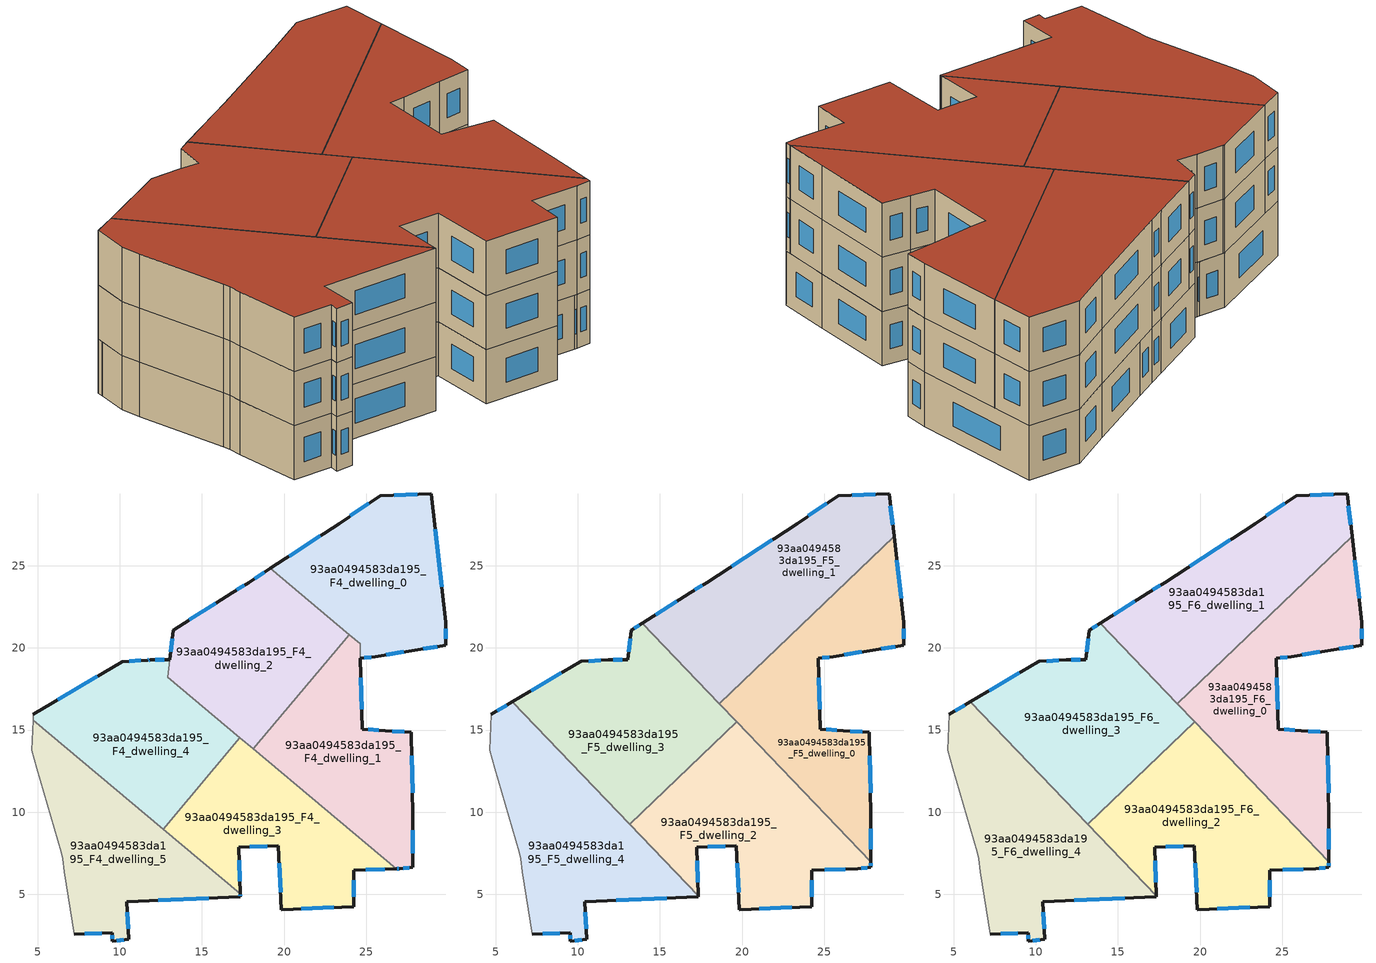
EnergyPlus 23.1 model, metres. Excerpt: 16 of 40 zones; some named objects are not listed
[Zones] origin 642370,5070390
93aa0494583da195_F4_dwelling_0
 floor to 93aa0494583da195_F3_dwelling_0 (EU_floor_Construction): 28.95,29.37 29.85,21.56 29.85,20.16 27.95,19.86 25.55,19.46 24.65,19.36 24.63,20.25 19.17,24.84 23.35,27.57 25.85,29.27 z12
 wall outside (EU_wall_Construction): 24.65,19.36 25.55,19.46 27.95,19.86 29.85,20.16 29.85,21.56 28.95,29.37 25.85,29.27 23.35,27.57 19.17,24.84 z12:15
 wall to 93aa0494583da195_F4_dwelling_1 (EU_wall_Construction): 24.63,20.25 24.65,19.36 / 23.97,20.81 24.62,20.26 z12:15
 wall to 93aa0494583da195_F4_dwelling_2 (EU_wall_Construction): 19.17,24.84 23.97,20.81 z12:15
 window (EU_Window_Construction): 22.19,26.81 20.32,25.59 / 25.16,28.8 24.04,28.04 / 28.09,29.34 26.71,29.3 / 29.6,23.72 29.2,27.21 / 29.85,20.55 29.85,21.18 / 28.48,19.95 29.32,20.08 / 26.21,19.57 27.28,19.75 / 24.9,19.39 25.3,19.44 z12.83:14.17
93aa0494583da195_F4_dwelling_1
 floor to 93aa0494583da195_F3_dwelling_1 (EU_floor_Construction): 24.62,20.26 24.74,15.06 26.15,14.96 27.75,14.86 27.85,9.75 27.84,6.65 27.04,6.55 26.84,6.55 18.13,13.86 23.97,20.81 z12
 wall outside (EU_wall_Construction): 26.84,6.55 27.04,6.55 27.84,6.65 27.85,9.75 27.75,14.86 26.15,14.96 24.74,15.06 24.65,19.36 z12:15
 wall to 93aa0494583da195_F4_dwelling_2 (EU_wall_Construction): 23.97,20.81 18.13,13.86 z12:15
 wall to 93aa0494583da195_F4_dwelling_3 (EU_wall_Construction): 18.13,13.86 26.84,6.55 z12:15
 window (EU_Window_Construction): 27.82,11.17 27.77,13.45 / 27.84,7.51 27.85,8.9 / 27.27,6.58 27.62,6.62 / 26.9,6.55 26.99,6.55 / 25.76,14.99 25.13,15.03 / 27.3,14.89 26.59,14.93 / 24.72,16.25 24.67,18.17 z12.83:14.17
93aa0494583da195_F4_dwelling_2
 floor to 93aa0494583da195_F3_dwelling_2 (EU_floor_Construction): 23.97,20.81 18.13,13.86 12.92,18.23 13.24,21.07 16.84,23.37 17.84,23.97 19.17,24.84 z12
 wall outside (EU_wall_Construction): 19.17,24.84 17.84,23.97 16.84,23.37 13.24,21.07 13.04,19.27 z12:15
 wall to 93aa0494583da195_F4_dwelling_4 (EU_wall_Construction): 13.04,19.27 12.92,18.23 / 12.93,18.22 17.32,14.54 z12:15
 wall to 93aa0494583da195_F4_dwelling_3 (EU_wall_Construction): 17.31,14.54 18.13,13.85 z12:15
 window (EU_Window_Construction): 13.18,20.57 13.09,19.77 / 15.84,22.73 14.24,21.7 / 17.57,23.8 17.12,23.53 / 18.8,24.6 18.21,24.21 z12.83:14.17
93aa0494583da195_F4_dwelling_3
 floor to 93aa0494583da195_F3_dwelling_3 (EU_floor_Construction): 26.84,6.55 24.24,6.45 24.24,4.25 19.84,4.05 19.64,7.96 17.24,7.86 17.33,5.02 12.63,8.96 17.31,14.54 z12
 wall outside (EU_wall_Construction): 17.33,5.02 17.24,7.86 19.64,7.96 19.84,4.05 24.24,4.25 24.24,6.45 26.84,6.55 z12:15
 wall to 93aa0494583da195_F4_dwelling_4 (EU_wall_Construction): 17.31,14.54 12.63,8.96 z12:15
 wall to 93aa0494583da195_F4_dwelling_5 (EU_wall_Construction): 12.63,8.96 17.33,5.02 z12:15
 window (EU_Window_Construction): 24.24,4.86 24.24,5.84 / 21.06,4.11 23.02,4.2 / 19.69,6.88 19.78,5.13 / 17.9,7.88 18.97,7.93 / 17.31,5.8 17.26,7.07 / 24.96,6.48 26.12,6.52 z12.83:14.17
93aa0494583da195_F4_dwelling_4
 floor to 93aa0494583da195_F3_dwelling_4 (EU_floor_Construction): 13.04,19.27 12.92,18.23 17.31,14.54 12.63,8.96 4.71,15.61 4.73,15.97 10.14,19.17 11.69,19.26 11.84,19.27 z12
 wall outside (EU_wall_Construction): 13.04,19.27 11.84,19.27 11.69,19.26 10.14,19.17 4.73,15.97 z12:15
 wall adiabatic (EU_wall_Construction): 4.73,15.97 4.71,15.61 z12:15
 wall to 93aa0494583da195_F4_dwelling_5 (EU_wall_Construction): 4.71,15.61 12.63,8.96 z12:15
 window (EU_Window_Construction): 12.71,19.27 12.17,19.27 / 8.64,18.28 6.23,16.85 / 11.26,19.23 10.57,19.19 / 11.8,19.26 11.73,19.26 z12.83:14.17
93aa0494583da195_F4_dwelling_5
 floor to 93aa0494583da195_F3_dwelling_5 (EU_floor_Construction): 17.33,5.02 17.34,4.85 10.43,4.56 10.53,2.25 9.53,2.16 9.53,2.66 7.23,2.56 6.63,6.36 6.53,7.16 6.43,7.56 4.93,12.66 4.63,13.76 4.71,15.61 z12
 wall outside (EU_wall_Construction): 7.23,2.56 9.53,2.66 9.53,2.16 10.53,2.25 10.43,4.56 17.34,4.85 17.33,5.02 z12:15
 wall adiabatic (EU_wall_Construction): 4.71,15.61 4.63,13.76 4.93,12.66 6.43,7.56 6.53,7.16 6.63,6.36 7.23,2.56 z12:15
 window (EU_Window_Construction): 17.34,4.9 17.33,4.97 / 12.34,4.64 15.43,4.77 / 10.5,2.89 10.46,3.92 / 9.81,2.18 10.25,2.23 / 9.53,2.52 9.53,2.29 / 7.87,2.58 8.89,2.63 z12.83:14.17
93aa0494583da195_F5_dwelling_0
 floor to 93aa0494583da195_F4_dwelling_1 (EU_floor_Construction): 24.62,20.26 24.74,15.06 26.15,14.96 27.75,14.86 27.85,9.75 27.84,6.98 19.59,15.59 23.97,20.81 z15
 floor to 93aa0494583da195_F4_dwelling_0 (EU_floor_Construction): 29.25,26.79 29.85,21.56 29.85,20.16 27.95,19.86 25.55,19.46 24.65,19.36 24.63,20.25 23.46,21.24 z15
 floor to 93aa0494583da195_F4_dwelling_2 (EU_floor_Construction): 23.97,20.81 19.59,15.59 18.62,16.6 23.46,21.24 z15
 wall outside (EU_wall_Construction): 27.84,6.98 27.85,9.75 27.75,14.86 26.15,14.96 24.74,15.06 24.65,19.36 25.55,19.46 27.95,19.86 29.85,20.16 29.85,21.56 29.25,26.79 z15:18
 wall to 93aa0494583da195_F5_dwelling_1 (EU_wall_Construction): 29.25,26.79 18.62,16.6 z15:18
 wall to 93aa0494583da195_F5_dwelling_2 (EU_wall_Construction): 19.68,15.49 27.84,6.98 z15:18
 wall to 93aa0494583da195_F5_dwelling_3 (EU_wall_Construction): 18.62,16.6 19.68,15.49 z15:18
 window (EU_Window_Construction): 28.48,19.95 29.32,20.08 / 26.21,19.57 27.28,19.75 / 24.9,19.39 25.3,19.44 / 24.72,16.25 24.67,18.17 / 25.76,14.99 25.13,15.03 / 27.3,14.89 26.59,14.93 / 27.82,11.17 27.77,13.45 / 27.84,7.75 27.85,8.99 / 29.68,23.01 29.42,25.34 / 29.85,20.55 29.85,21.18 z15.83:17.17
93aa0494583da195_F5_dwelling_1
 floor to 93aa0494583da195_F4_dwelling_0 (EU_floor_Construction): 28.95,29.37 29.25,26.79 23.46,21.24 19.17,24.84 23.35,27.57 25.85,29.27 z15
 floor to 93aa0494583da195_F4_dwelling_2 (EU_floor_Construction): 23.46,21.24 18.62,16.6 13.92,21.5 16.84,23.37 17.84,23.97 19.17,24.84 z15
 wall outside (EU_wall_Construction): 29.25,26.79 28.95,29.37 25.85,29.27 23.35,27.57 17.84,23.97 16.84,23.37 13.92,21.5 z15:18
 wall to 93aa0494583da195_F5_dwelling_3 (EU_wall_Construction): 13.92,21.5 18.62,16.6 z15:18
 window (EU_Window_Construction): 16.03,22.85 14.73,22.02 / 17.57,23.8 17.12,23.53 / 21.82,26.57 19.37,24.97 / 25.16,28.8 24.04,28.04 / 28.09,29.34 26.71,29.3 / 29.17,27.5 29.03,28.65 z15.83:17.17
93aa0494583da195_F5_dwelling_2
 floor to 93aa0494583da195_F4_dwelling_3 (EU_floor_Construction): 26.84,6.55 24.24,6.45 24.24,4.25 19.84,4.05 19.64,7.96 17.24,7.86 17.33,5.02 16.84,5.43 13.17,9.25 18.05,13.93 z15
 floor to 93aa0494583da195_F4_dwelling_1 (EU_floor_Construction): 19.68,15.49 27.84,6.98 27.84,6.65 27.04,6.55 26.84,6.55 18.13,13.86 18.79,14.64 z15
 floor to 93aa0494583da195_F4_dwelling_2 (EU_floor_Construction): 18.79,14.64 18.13,13.86 18.05,13.93 z15
 floor to 93aa0494583da195_F4_dwelling_5 (EU_floor_Construction): 17.33,5.02 17.33,4.91 16.84,5.43 z15
 wall outside (EU_wall_Construction): 17.33,4.91 17.24,7.86 19.64,7.96 19.84,4.05 24.24,4.25 24.24,6.45 27.04,6.55 27.84,6.65 27.84,6.98 z15:18
 wall to 93aa0494583da195_F5_dwelling_3 (EU_wall_Construction): 19.68,15.49 13.17,9.25 z15:18
 wall to 93aa0494583da195_F5_dwelling_4 (EU_wall_Construction): 13.17,9.25 17.33,4.91 z15:18
 window (EU_Window_Construction): 27.27,6.58 27.62,6.62 / 25.02,6.48 26.27,6.53 / 24.24,4.86 24.24,5.84 / 21.06,4.11 23.02,4.2 / 19.69,6.88 19.78,5.13 / 17.9,7.88 18.97,7.93 / 17.31,5.73 17.26,7.04 / 27.84,6.74 27.84,6.89 z15.83:17.17
93aa0494583da195_F5_dwelling_3
 floor to 93aa0494583da195_F4_dwelling_2 (EU_floor_Construction): 13.92,21.5 19.59,15.59 18.79,14.64 18.05,13.93 12.92,18.23 13.24,21.07 z15
 floor to 93aa0494583da195_F4_dwelling_4 (EU_floor_Construction): 13.04,19.27 12.92,18.23 17.31,14.54 13.02,9.42 6.01,16.72 10.14,19.17 11.84,19.27 z15
 floor to 93aa0494583da195_F4_dwelling_3 (EU_floor_Construction): 18.05,13.93 13.17,9.25 13.02,9.42 17.31,14.54 z15
 floor to 93aa0494583da195_F4_dwelling_1 (EU_floor_Construction): 19.59,15.59 19.68,15.49 18.79,14.64 z15
 wall outside (EU_wall_Construction): 13.92,21.5 13.24,21.07 13.04,19.27 11.84,19.27 10.21,19.17 10.14,19.17 6.01,16.72 z15:18
 wall to 93aa0494583da195_F5_dwelling_4 (EU_wall_Construction): 6.01,16.72 13.17,9.26 z15:18
 window (EU_Window_Construction): 13.18,20.57 13.09,19.77 / 13.73,21.38 13.43,21.19 / 8.99,18.49 7.15,17.4 / 11.39,19.24 10.66,19.2 / 12.71,19.27 12.17,19.27 z15.83:17.17
93aa0494583da195_F5_dwelling_4
 floor to 93aa0494583da195_F4_dwelling_4 (EU_floor_Construction): 6.01,16.72 13.02,9.42 12.63,8.96 4.71,15.61 4.73,15.97 z15
 floor to 93aa0494583da195_F4_dwelling_5 (EU_floor_Construction): 16.84,5.43 17.33,4.91 17.34,4.85 10.43,4.56 10.53,2.25 9.53,2.16 9.53,2.66 7.23,2.56 6.63,6.36 6.53,7.16 6.43,7.56 4.93,12.66 4.63,13.76 4.71,15.61 z15
 floor to 93aa0494583da195_F4_dwelling_3 (EU_floor_Construction): 13.02,9.42 16.84,5.43 12.63,8.96 z15
 wall outside (EU_wall_Construction): 6.01,16.72 4.73,15.97 / 7.23,2.56 9.53,2.66 9.53,2.16 10.53,2.25 10.43,4.56 17.34,4.85 17.33,4.91 z15:18
 wall adiabatic (EU_wall_Construction): 4.73,15.97 4.63,13.76 4.93,12.66 6.43,7.56 6.53,7.16 6.63,6.36 7.23,2.56 z15:18
 window (EU_Window_Construction): 5.66,16.51 5.09,16.18 / 12.34,4.64 15.43,4.77 / 10.5,2.89 10.46,3.92 / 9.81,2.18 10.25,2.23 / 9.53,2.52 9.53,2.29 / 7.87,2.58 8.89,2.63 z15.83:17.17
93aa0494583da195_F6_dwelling_0
 floor to 93aa0494583da195_F5_dwelling_0 (EU_floor_Construction): 29.25,26.79 29.85,21.56 29.85,20.16 27.95,19.86 25.55,19.46 24.65,19.36 24.74,15.06 26.15,14.96 27.75,14.86 27.85,9.75 27.84,6.98 18.62,16.6 z18
 wall outside (EU_wall_Construction): 27.84,6.98 27.85,9.75 27.75,14.86 26.15,14.96 24.74,15.06 24.65,19.36 25.55,19.46 27.95,19.86 29.85,20.16 29.85,21.56 29.25,26.79 z18:21
 wall to 93aa0494583da195_F6_dwelling_1 (EU_wall_Construction): 29.25,26.79 18.62,16.6 z18:21
 wall to 93aa0494583da195_F6_dwelling_2 (EU_wall_Construction): 19.68,15.49 27.84,6.98 z18:21
 wall to 93aa0494583da195_F6_dwelling_3 (EU_wall_Construction): 18.62,16.6 19.68,15.49 z18:21
 window (EU_Window_Construction): 28.48,19.95 29.32,20.08 / 26.21,19.57 27.28,19.75 / 24.9,19.39 25.3,19.44 / 24.72,16.25 24.67,18.17 / 25.76,14.99 25.13,15.03 / 27.3,14.89 26.59,14.93 / 27.82,11.17 27.77,13.45 / 27.84,7.75 27.85,8.99 / 29.68,23.01 29.42,25.34 / 29.85,20.55 29.85,21.18 z18.83:20.17
 roof outside (EU_roof_Construction): 27.84,6.98 27.85,9.75 27.75,14.86 26.15,14.96 24.74,15.06 24.65,19.36 25.55,19.46 27.95,19.86 29.85,20.16 29.85,21.56 29.25,26.79 18.62,16.6 z21
93aa0494583da195_F6_dwelling_1
 floor to 93aa0494583da195_F5_dwelling_1 (EU_floor_Construction): 28.95,29.37 29.25,26.79 18.62,16.6 13.92,21.5 16.84,23.37 17.84,23.97 23.35,27.57 25.85,29.27 z18
 wall outside (EU_wall_Construction): 29.25,26.79 28.95,29.37 25.85,29.27 23.35,27.57 17.84,23.97 16.84,23.37 13.92,21.5 z18:21
 wall to 93aa0494583da195_F6_dwelling_3 (EU_wall_Construction): 13.92,21.5 18.62,16.6 z18:21
 window (EU_Window_Construction): 16.03,22.85 14.73,22.02 / 17.57,23.8 17.12,23.53 / 21.82,26.57 19.37,24.97 / 25.16,28.8 24.04,28.04 / 28.09,29.34 26.71,29.3 / 29.17,27.5 29.03,28.65 z18.83:20.17
 roof outside (EU_roof_Construction): 29.25,26.79 28.95,29.37 25.85,29.27 23.35,27.57 17.84,23.97 16.84,23.37 13.92,21.5 18.62,16.6 z21
93aa0494583da195_F6_dwelling_2
 floor to 93aa0494583da195_F5_dwelling_2 (EU_floor_Construction): 19.68,15.49 27.84,6.98 27.84,6.65 27.04,6.55 24.24,6.45 24.24,4.25 19.84,4.05 19.64,7.96 17.24,7.86 17.33,4.91 13.17,9.25 z18
 wall outside (EU_wall_Construction): 17.33,4.91 17.24,7.86 19.64,7.96 19.84,4.05 24.24,4.25 24.24,6.45 27.04,6.55 27.84,6.65 27.84,6.98 z18:21
 wall to 93aa0494583da195_F6_dwelling_3 (EU_wall_Construction): 19.68,15.49 13.17,9.25 z18:21
 wall to 93aa0494583da195_F6_dwelling_4 (EU_wall_Construction): 13.17,9.25 17.33,4.91 z18:21
 window (EU_Window_Construction): 27.27,6.58 27.62,6.62 / 25.02,6.48 26.27,6.53 / 24.24,4.86 24.24,5.84 / 21.06,4.11 23.02,4.2 / 19.69,6.88 19.78,5.13 / 17.9,7.88 18.97,7.93 / 17.31,5.73 17.26,7.04 / 27.84,6.74 27.84,6.89 z18.83:20.17
 roof outside (EU_roof_Construction): 27.84,6.65 27.84,6.98 19.68,15.49 13.17,9.25 17.33,4.91 17.24,7.86 19.64,7.96 19.84,4.05 24.24,4.25 24.24,6.45 27.04,6.55 z21
93aa0494583da195_F6_dwelling_3
 floor to 93aa0494583da195_F5_dwelling_3 (EU_floor_Construction): 13.92,21.5 19.68,15.49 13.17,9.25 6.01,16.72 10.14,19.17 10.21,19.17 11.84,19.27 13.04,19.27 13.24,21.07 z18
 wall outside (EU_wall_Construction): 13.92,21.5 13.24,21.07 13.04,19.27 11.84,19.27 10.21,19.17 10.14,19.17 6.01,16.72 z18:21
 wall to 93aa0494583da195_F6_dwelling_4 (EU_wall_Construction): 6.01,16.72 13.17,9.26 z18:21
 window (EU_Window_Construction): 13.18,20.57 13.09,19.77 / 13.73,21.38 13.43,21.19 / 8.99,18.49 7.15,17.4 / 11.39,19.24 10.66,19.2 / 12.71,19.27 12.17,19.27 z18.83:20.17
 roof outside (EU_roof_Construction): 19.68,15.49 13.92,21.5 13.24,21.07 13.04,19.27 11.84,19.27 10.21,19.17 10.14,19.17 6.01,16.72 13.17,9.25 z21
93aa0494583da195_F6_dwelling_4
 floor to 93aa0494583da195_F5_dwelling_4 (EU_floor_Construction): 6.01,16.72 17.33,4.91 17.34,4.85 10.43,4.56 10.53,2.25 9.53,2.16 9.53,2.66 7.23,2.56 6.63,6.36 6.53,7.16 6.43,7.56 4.93,12.66 4.63,13.76 4.73,15.97 z18
 wall outside (EU_wall_Construction): 6.01,16.72 4.73,15.97 / 7.23,2.56 9.53,2.66 9.53,2.16 10.53,2.25 10.43,4.56 17.34,4.85 17.33,4.91 z18:21
 wall adiabatic (EU_wall_Construction): 4.73,15.97 4.63,13.76 4.93,12.66 6.43,7.56 6.53,7.16 6.63,6.36 7.23,2.56 z18:21
 window (EU_Window_Construction): 5.66,16.51 5.09,16.18 / 12.34,4.64 15.43,4.77 / 10.5,2.89 10.46,3.92 / 9.81,2.18 10.25,2.23 / 9.53,2.52 9.53,2.29 / 7.87,2.58 8.89,2.63 z18.83:20.17
 roof outside (EU_roof_Construction): 17.34,4.85 17.33,4.91 6.01,16.72 4.73,15.97 4.63,13.76 4.93,12.66 6.43,7.56 6.53,7.16 6.63,6.36 7.23,2.56 9.53,2.66 9.53,2.16 10.53,2.25 10.43,4.56 z21
[Building]
EU S2 Campaign: North Axis=0; Terrain=City; Solar Distribution=FullExterior
[Site:Location]
Lyon-Bron: Latitude=45.75; Longitude=5; Time Zone=1; Elevation=198
[SizingPeriod:WeatherFileDays]
AnnualSizingPeriod: Begin Month=1; Begin Day of Month=1; End Month=12; End Day of Month=31; Day of Week for Start Day=Monday; Use Weather File Daylight Saving Period=No; Use Weather File Rain and Snow Indicators=No
[MATERIAL]
EU_InternalMass_Material: Roughness=MediumRough; Thickness=0.1; Conductivity=1; Density=1800; Specific Heat=900; Thermal Absorptance=0.9; Solar Absorptance=0.7; Visible Absorptance=0.7
[MATERIAL:NOMASS] Roughness=MediumRough; Thermal Absorptance=0.9; Solar Absorptance=0.7; Visible Absorptance=0.7
Name | Thermal Resistance
EU_wall_NoMass | 1.97775
EU_roof_NoMass | 1.81626
EU_floor_NoMass | 1.84812
[WINDOWMATERIAL:SIMPLEGLAZINGSYSTEM]
EU_Window_SimpleGlazing: UFactor=3.27502; Solar Heat Gain Coefficient=0.76; Visible Transmittance=0.76
[CONSTRUCTION]
EU_wall_Construction: EU_wall_NoMass
EU_roof_Construction: EU_roof_NoMass
EU_floor_Construction: EU_floor_NoMass
EU_Window_Construction: EU_Window_SimpleGlazing
EU_InternalMass_Construction: EU_InternalMass_Material
[ZONE] Type=1; Multiplier=1; Ceiling Height=autocalculate; Floor Area=autocalculate; Part of Total Floor Area=Yes
Name | Volume
93aa0494583da195_F4_dwelling_0 | 204.727
93aa0494583da195_F5_dwelling_0; 93aa0494583da195_F6_dwelling_0; 93aa0494583da195_F5_dwelling_3; 93aa0494583da195_F6_dwelling_3 | 244.198
93aa0494583da195_F4_dwelling_1 | 202.219
93aa0494583da195_F5_dwelling_1; 93aa0494583da195_F6_dwelling_1 | 244.194
93aa0494583da195_F4_dwelling_2 | 201.396
93aa0494583da195_F5_dwelling_2; 93aa0494583da195_F6_dwelling_2 | 244.202
93aa0494583da195_F4_dwelling_3 | 203.503
93aa0494583da195_F4_dwelling_4 | 205.593
93aa0494583da195_F5_dwelling_4; 93aa0494583da195_F6_dwelling_4 | 244.196
93aa0494583da195_F4_dwelling_5 | 203.517
[INTERNALMASS] Construction=EU_InternalMass_Construction
Name | Zone or ZoneList | Surface Area
93aa0494583da195_F4_dwelling_0_EU_InternalMass | 93aa0494583da195_F4_dwelling_0 | 68.2427
93aa0494583da195_F4_dwelling_1_EU_InternalMass | 93aa0494583da195_F4_dwelling_1 | 67.4147
93aa0494583da195_F4_dwelling_2_EU_InternalMass | 93aa0494583da195_F4_dwelling_2 | 67.1302
93aa0494583da195_F4_dwelling_3_EU_InternalMass | 93aa0494583da195_F4_dwelling_3 | 67.8348
93aa0494583da195_F4_dwelling_4_EU_InternalMass | 93aa0494583da195_F4_dwelling_4 | 68.5321
93aa0494583da195_F4_dwelling_5_EU_InternalMass | 93aa0494583da195_F4_dwelling_5 | 67.8384
93aa0494583da195_F5_dwelling_0_EU_InternalMass | 93aa0494583da195_F5_dwelling_0 | 81.399
93aa0494583da195_F5_dwelling_1_EU_InternalMass | 93aa0494583da195_F5_dwelling_1 | 81.397
93aa0494583da195_F5_dwelling_2_EU_InternalMass | 93aa0494583da195_F5_dwelling_2 | 81.4005
93aa0494583da195_F5_dwelling_3_EU_InternalMass | 93aa0494583da195_F5_dwelling_3 | 81.3996
93aa0494583da195_F5_dwelling_4_EU_InternalMass | 93aa0494583da195_F5_dwelling_4 | 81.398
93aa0494583da195_F6_dwelling_0_EU_InternalMass | 93aa0494583da195_F6_dwelling_0 | 81.399
93aa0494583da195_F6_dwelling_1_EU_InternalMass | 93aa0494583da195_F6_dwelling_1 | 81.397
93aa0494583da195_F6_dwelling_2_EU_InternalMass | 93aa0494583da195_F6_dwelling_2 | 81.4005
93aa0494583da195_F6_dwelling_3_EU_InternalMass | 93aa0494583da195_F6_dwelling_3 | 81.3996
93aa0494583da195_F6_dwelling_4_EU_InternalMass | 93aa0494583da195_F6_dwelling_4 | 81.398
[OTHEREQUIPMENT] Fuel Type=Electricity; Design Level Calculation Method=Watts/Area; Power per Zone Floor Area=1; Fraction Latent=0; Fraction Radiant=0; Fraction Lost=0; Carbon Dioxide Generation Rate=0; EndUse Subcategory=EU_Step8_InternalGains
Name | Zone or ZoneList or Space or SpaceList | Schedule
EU_Step8_InternalGain_93aa0494583da195_F4_dwelling_0_f000 | 93aa0494583da195_F4_dwelling_0 | EU_Step8_GainSchedule_93aa0494583da195_F4_dwelling_0_f000
EU_Step8_InternalGain_93aa0494583da195_F4_dwelling_1_f000 | 93aa0494583da195_F4_dwelling_1 | EU_Step8_GainSchedule_93aa0494583da195_F4_dwelling_1_f000
EU_Step8_InternalGain_93aa0494583da195_F4_dwelling_2_f000 | 93aa0494583da195_F4_dwelling_2 | EU_Step8_GainSchedule_93aa0494583da195_F4_dwelling_2_f000
EU_Step8_InternalGain_93aa0494583da195_F4_dwelling_3_f000 | 93aa0494583da195_F4_dwelling_3 | EU_Step8_GainSchedule_93aa0494583da195_F4_dwelling_3_f000
EU_Step8_InternalGain_93aa0494583da195_F4_dwelling_4_f000 | 93aa0494583da195_F4_dwelling_4 | EU_Step8_GainSchedule_93aa0494583da195_F4_dwelling_4_f000
EU_Step8_InternalGain_93aa0494583da195_F4_dwelling_5_f000 | 93aa0494583da195_F4_dwelling_5 | EU_Step8_GainSchedule_93aa0494583da195_F4_dwelling_5_f000
EU_Step8_InternalGain_93aa0494583da195_F5_dwelling_0_f000 | 93aa0494583da195_F5_dwelling_0 | EU_Step8_GainSchedule_93aa0494583da195_F5_dwelling_0_f000
EU_Step8_InternalGain_93aa0494583da195_F5_dwelling_1_f000 | 93aa0494583da195_F5_dwelling_1 | EU_Step8_GainSchedule_93aa0494583da195_F5_dwelling_1_f000
EU_Step8_InternalGain_93aa0494583da195_F5_dwelling_2_f000 | 93aa0494583da195_F5_dwelling_2 | EU_Step8_GainSchedule_93aa0494583da195_F5_dwelling_2_f000
EU_Step8_InternalGain_93aa0494583da195_F5_dwelling_3_f000 | 93aa0494583da195_F5_dwelling_3 | EU_Step8_GainSchedule_93aa0494583da195_F5_dwelling_3_f000
EU_Step8_InternalGain_93aa0494583da195_F5_dwelling_4_f000 | 93aa0494583da195_F5_dwelling_4 | EU_Step8_GainSchedule_93aa0494583da195_F5_dwelling_4_f000
EU_Step8_InternalGain_93aa0494583da195_F6_dwelling_0_f000 | 93aa0494583da195_F6_dwelling_0 | EU_Step8_GainSchedule_93aa0494583da195_F6_dwelling_0_f000
EU_Step8_InternalGain_93aa0494583da195_F6_dwelling_1_f000 | 93aa0494583da195_F6_dwelling_1 | EU_Step8_GainSchedule_93aa0494583da195_F6_dwelling_1_f000
EU_Step8_InternalGain_93aa0494583da195_F6_dwelling_2_f000 | 93aa0494583da195_F6_dwelling_2 | EU_Step8_GainSchedule_93aa0494583da195_F6_dwelling_2_f000
EU_Step8_InternalGain_93aa0494583da195_F6_dwelling_3_f000 | 93aa0494583da195_F6_dwelling_3 | EU_Step8_GainSchedule_93aa0494583da195_F6_dwelling_3_f000
EU_Step8_InternalGain_93aa0494583da195_F6_dwelling_4_f000 | 93aa0494583da195_F6_dwelling_4 | EU_Step8_GainSchedule_93aa0494583da195_F6_dwelling_4_f000
[ZONEVENTILATION:DESIGNFLOWRATE] Schedule=EU_AlwaysOn; Design Flow Rate Calculation Method=AirChanges/Hour; Air Changes per Hour=0.759424; Ventilation Type=Natural; Fan Pressure Rise=0; Fan Total Efficiency=1; Constant Term Coefficient=1; Temperature Term Coefficient=0; Velocity Term Coefficient=0; Velocity Squared Term Coefficient=0; Minimum Indoor Temperature=-100; Maximum Indoor Temperature=100; Delta Temperature=-100; Minimum Outdoor Temperature=-100; Maximum Outdoor Temperature=100; Maximum Wind Speed=40
Name | Zone or ZoneList or Space or SpaceList
EU_ConstantAir_93aa0494583da195_F4_dwelling_0 | 93aa0494583da195_F4_dwelling_0
EU_ConstantAir_93aa0494583da195_F4_dwelling_1 | 93aa0494583da195_F4_dwelling_1
EU_ConstantAir_93aa0494583da195_F4_dwelling_2 | 93aa0494583da195_F4_dwelling_2
EU_ConstantAir_93aa0494583da195_F4_dwelling_3 | 93aa0494583da195_F4_dwelling_3
EU_ConstantAir_93aa0494583da195_F4_dwelling_4 | 93aa0494583da195_F4_dwelling_4
EU_ConstantAir_93aa0494583da195_F4_dwelling_5 | 93aa0494583da195_F4_dwelling_5
EU_ConstantAir_93aa0494583da195_F5_dwelling_0 | 93aa0494583da195_F5_dwelling_0
EU_ConstantAir_93aa0494583da195_F5_dwelling_1 | 93aa0494583da195_F5_dwelling_1
EU_ConstantAir_93aa0494583da195_F5_dwelling_2 | 93aa0494583da195_F5_dwelling_2
EU_ConstantAir_93aa0494583da195_F5_dwelling_3 | 93aa0494583da195_F5_dwelling_3
EU_ConstantAir_93aa0494583da195_F5_dwelling_4 | 93aa0494583da195_F5_dwelling_4
EU_ConstantAir_93aa0494583da195_F6_dwelling_0 | 93aa0494583da195_F6_dwelling_0
EU_ConstantAir_93aa0494583da195_F6_dwelling_1 | 93aa0494583da195_F6_dwelling_1
EU_ConstantAir_93aa0494583da195_F6_dwelling_2 | 93aa0494583da195_F6_dwelling_2
EU_ConstantAir_93aa0494583da195_F6_dwelling_3 | 93aa0494583da195_F6_dwelling_3
EU_ConstantAir_93aa0494583da195_F6_dwelling_4 | 93aa0494583da195_F6_dwelling_4
[HVACTEMPLATE:ZONE:IDEALLOADSAIRSYSTEM] System Availability Schedule=EU_AlwaysOn; Maximum Heating Supply Air Temperature=50; Minimum Cooling Supply Air Temperature=13; Maximum Heating Supply Air Humidity Ratio=0.0156; Minimum Cooling Supply Air Humidity Ratio=0.0077; Heating Limit=NoLimit; Cooling Limit=NoLimit; Heating Availability Schedule=EU_AlwaysOn; Cooling Availability Schedule=EU_CoolingOff; Dehumidification Control Type=ConstantSensibleHeatRatio; Cooling Sensible Heat Ratio=0.7; Dehumidification Setpoint=60; Humidification Control Type=None; Humidification Setpoint=30; Outdoor Air Method=None; Outdoor Air Flow Rate per Person=0.00944; Outdoor Air Flow Rate per Zone Floor Area=0; Outdoor Air Flow Rate per Zone=0; Demand Controlled Ventilation Type=None; Outdoor Air Economizer Type=NoEconomizer; Heat Recovery Type=None; Sensible Heat Recovery Effectiveness=0.7; Latent Heat Recovery Effectiveness=0.65
Name | Template Thermostat
93aa0494583da195_F4_dwelling_0 | EU_HeatOnly_93aa0494583da195_F4_dwelling_0
93aa0494583da195_F4_dwelling_1 | EU_HeatOnly_93aa0494583da195_F4_dwelling_1
93aa0494583da195_F4_dwelling_2 | EU_HeatOnly_93aa0494583da195_F4_dwelling_2
93aa0494583da195_F4_dwelling_3 | EU_HeatOnly_93aa0494583da195_F4_dwelling_3
93aa0494583da195_F4_dwelling_4 | EU_HeatOnly_93aa0494583da195_F4_dwelling_4
93aa0494583da195_F4_dwelling_5 | EU_HeatOnly_93aa0494583da195_F4_dwelling_5
93aa0494583da195_F5_dwelling_0 | EU_HeatOnly_93aa0494583da195_F5_dwelling_0
93aa0494583da195_F5_dwelling_1 | EU_HeatOnly_93aa0494583da195_F5_dwelling_1
93aa0494583da195_F5_dwelling_2 | EU_HeatOnly_93aa0494583da195_F5_dwelling_2
93aa0494583da195_F5_dwelling_3 | EU_HeatOnly_93aa0494583da195_F5_dwelling_3
93aa0494583da195_F5_dwelling_4 | EU_HeatOnly_93aa0494583da195_F5_dwelling_4
93aa0494583da195_F6_dwelling_0 | EU_HeatOnly_93aa0494583da195_F6_dwelling_0
93aa0494583da195_F6_dwelling_1 | EU_HeatOnly_93aa0494583da195_F6_dwelling_1
93aa0494583da195_F6_dwelling_2 | EU_HeatOnly_93aa0494583da195_F6_dwelling_2
93aa0494583da195_F6_dwelling_3 | EU_HeatOnly_93aa0494583da195_F6_dwelling_3
93aa0494583da195_F6_dwelling_4 | EU_HeatOnly_93aa0494583da195_F6_dwelling_4
[SIZING:ZONE] Zone Cooling Design Supply Air Temperature Input Method=SupplyAirTemperature; Zone Cooling Design Supply Air Temperature=13; Zone Heating Design Supply Air Temperature Input Method=SupplyAirTemperature; Zone Heating Design Supply Air Temperature=50; Zone Cooling Design Supply Air Humidity Ratio=0.008; Zone Heating Design Supply Air Humidity Ratio=0.008; Cooling Design Air Flow Method=DesignDay; Cooling Design Air Flow Rate=0; Cooling Minimum Air Flow per Zone Floor Area=0.000762; Cooling Minimum Air Flow=0; Cooling Minimum Air Flow Fraction=0.2; Heating Design Air Flow Method=DesignDay; Heating Design Air Flow Rate=0; Heating Maximum Air Flow per Zone Floor Area=0.002032; Heating Maximum Air Flow=0.141576; Heating Maximum Air Flow Fraction=0.3; Account for Dedicated Outdoor Air System=No; Dedicated Outdoor Air System Control Strategy=NeutralSupplyAir; Dedicated Outdoor Air Low Setpoint Temperature for Design=autosize; Dedicated Outdoor Air High Setpoint Temperature for Design=autosize; Zone Load Sizing Method=Sensible Load Only No Latent Load; Zone Latent Cooling Design Supply Air Humidity Ratio Input Method=HumidityRatioDifference; Zone Cooling Design Supply Air Humidity Ratio Difference=0.005; Zone Latent Heating Design Supply Air Humidity Ratio Input Method=HumidityRatioDifference; Zone Humidification Design Supply Air Humidity Ratio Difference=0.005
93aa0494583da195_F4_dwelling_0; 93aa0494583da195_F4_dwelling_1; 93aa0494583da195_F4_dwelling_2; 93aa0494583da195_F4_dwelling_3; 93aa0494583da195_F4_dwelling_4; 93aa0494583da195_F4_dwelling_5; 93aa0494583da195_F5_dwelling_0; 93aa0494583da195_F5_dwelling_1; 93aa0494583da195_F5_dwelling_2; 93aa0494583da195_F5_dwelling_3; 93aa0494583da195_F5_dwelling_4; 93aa0494583da195_F6_dwelling_0; 93aa0494583da195_F6_dwelling_1; 93aa0494583da195_F6_dwelling_2; 93aa0494583da195_F6_dwelling_3; 93aa0494583da195_F6_dwelling_4
[SCHEDULE:CONSTANT]
Name | Hourly Value
EU_AlwaysOn | 1
EU_CoolingOff | 0
[SCHEDULE:FILE] Column Number=1; Rows to Skip at Top=0; Number of Hours of Data=8760; Column Separator=Comma; Interpolate to Timestep=No; Minutes per Item=60; Adjust Schedule for Daylight Savings=Yes
Name | File
EU_Step8_GainSchedule_93aa0494583da195_F4_dwelling_0_f000 | ../../schedules/93aa0494583da195/93aa0494583da195_F4_dwelling_0_f000_gain.csv
EU_Step8_GainSchedule_93aa0494583da195_F4_dwelling_1_f000 | ../../schedules/93aa0494583da195/93aa0494583da195_F4_dwelling_1_f000_gain.csv
EU_Step8_GainSchedule_93aa0494583da195_F4_dwelling_2_f000 | ../../schedules/93aa0494583da195/93aa0494583da195_F4_dwelling_2_f000_gain.csv
EU_Step8_GainSchedule_93aa0494583da195_F4_dwelling_3_f000 | ../../schedules/93aa0494583da195/93aa0494583da195_F4_dwelling_3_f000_gain.csv
EU_Step8_GainSchedule_93aa0494583da195_F4_dwelling_4_f000 | ../../schedules/93aa0494583da195/93aa0494583da195_F4_dwelling_4_f000_gain.csv
EU_Step8_GainSchedule_93aa0494583da195_F4_dwelling_5_f000 | ../../schedules/93aa0494583da195/93aa0494583da195_F4_dwelling_5_f000_gain.csv
EU_Step8_GainSchedule_93aa0494583da195_F5_dwelling_0_f000 | ../../schedules/93aa0494583da195/93aa0494583da195_F5_dwelling_0_f000_gain.csv
EU_Step8_GainSchedule_93aa0494583da195_F5_dwelling_1_f000 | ../../schedules/93aa0494583da195/93aa0494583da195_F5_dwelling_1_f000_gain.csv
EU_Step8_GainSchedule_93aa0494583da195_F5_dwelling_2_f000 | ../../schedules/93aa0494583da195/93aa0494583da195_F5_dwelling_2_f000_gain.csv
EU_Step8_GainSchedule_93aa0494583da195_F5_dwelling_3_f000 | ../../schedules/93aa0494583da195/93aa0494583da195_F5_dwelling_3_f000_gain.csv
EU_Step8_GainSchedule_93aa0494583da195_F5_dwelling_4_f000 | ../../schedules/93aa0494583da195/93aa0494583da195_F5_dwelling_4_f000_gain.csv
EU_Step8_GainSchedule_93aa0494583da195_F6_dwelling_0_f000 | ../../schedules/93aa0494583da195/93aa0494583da195_F6_dwelling_0_f000_gain.csv
EU_Step8_GainSchedule_93aa0494583da195_F6_dwelling_1_f000 | ../../schedules/93aa0494583da195/93aa0494583da195_F6_dwelling_1_f000_gain.csv
EU_Step8_GainSchedule_93aa0494583da195_F6_dwelling_2_f000 | ../../schedules/93aa0494583da195/93aa0494583da195_F6_dwelling_2_f000_gain.csv
EU_Step8_GainSchedule_93aa0494583da195_F6_dwelling_3_f000 | ../../schedules/93aa0494583da195/93aa0494583da195_F6_dwelling_3_f000_gain.csv
EU_Step8_GainSchedule_93aa0494583da195_F6_dwelling_4_f000 | ../../schedules/93aa0494583da195/93aa0494583da195_F6_dwelling_4_f000_gain.csv
